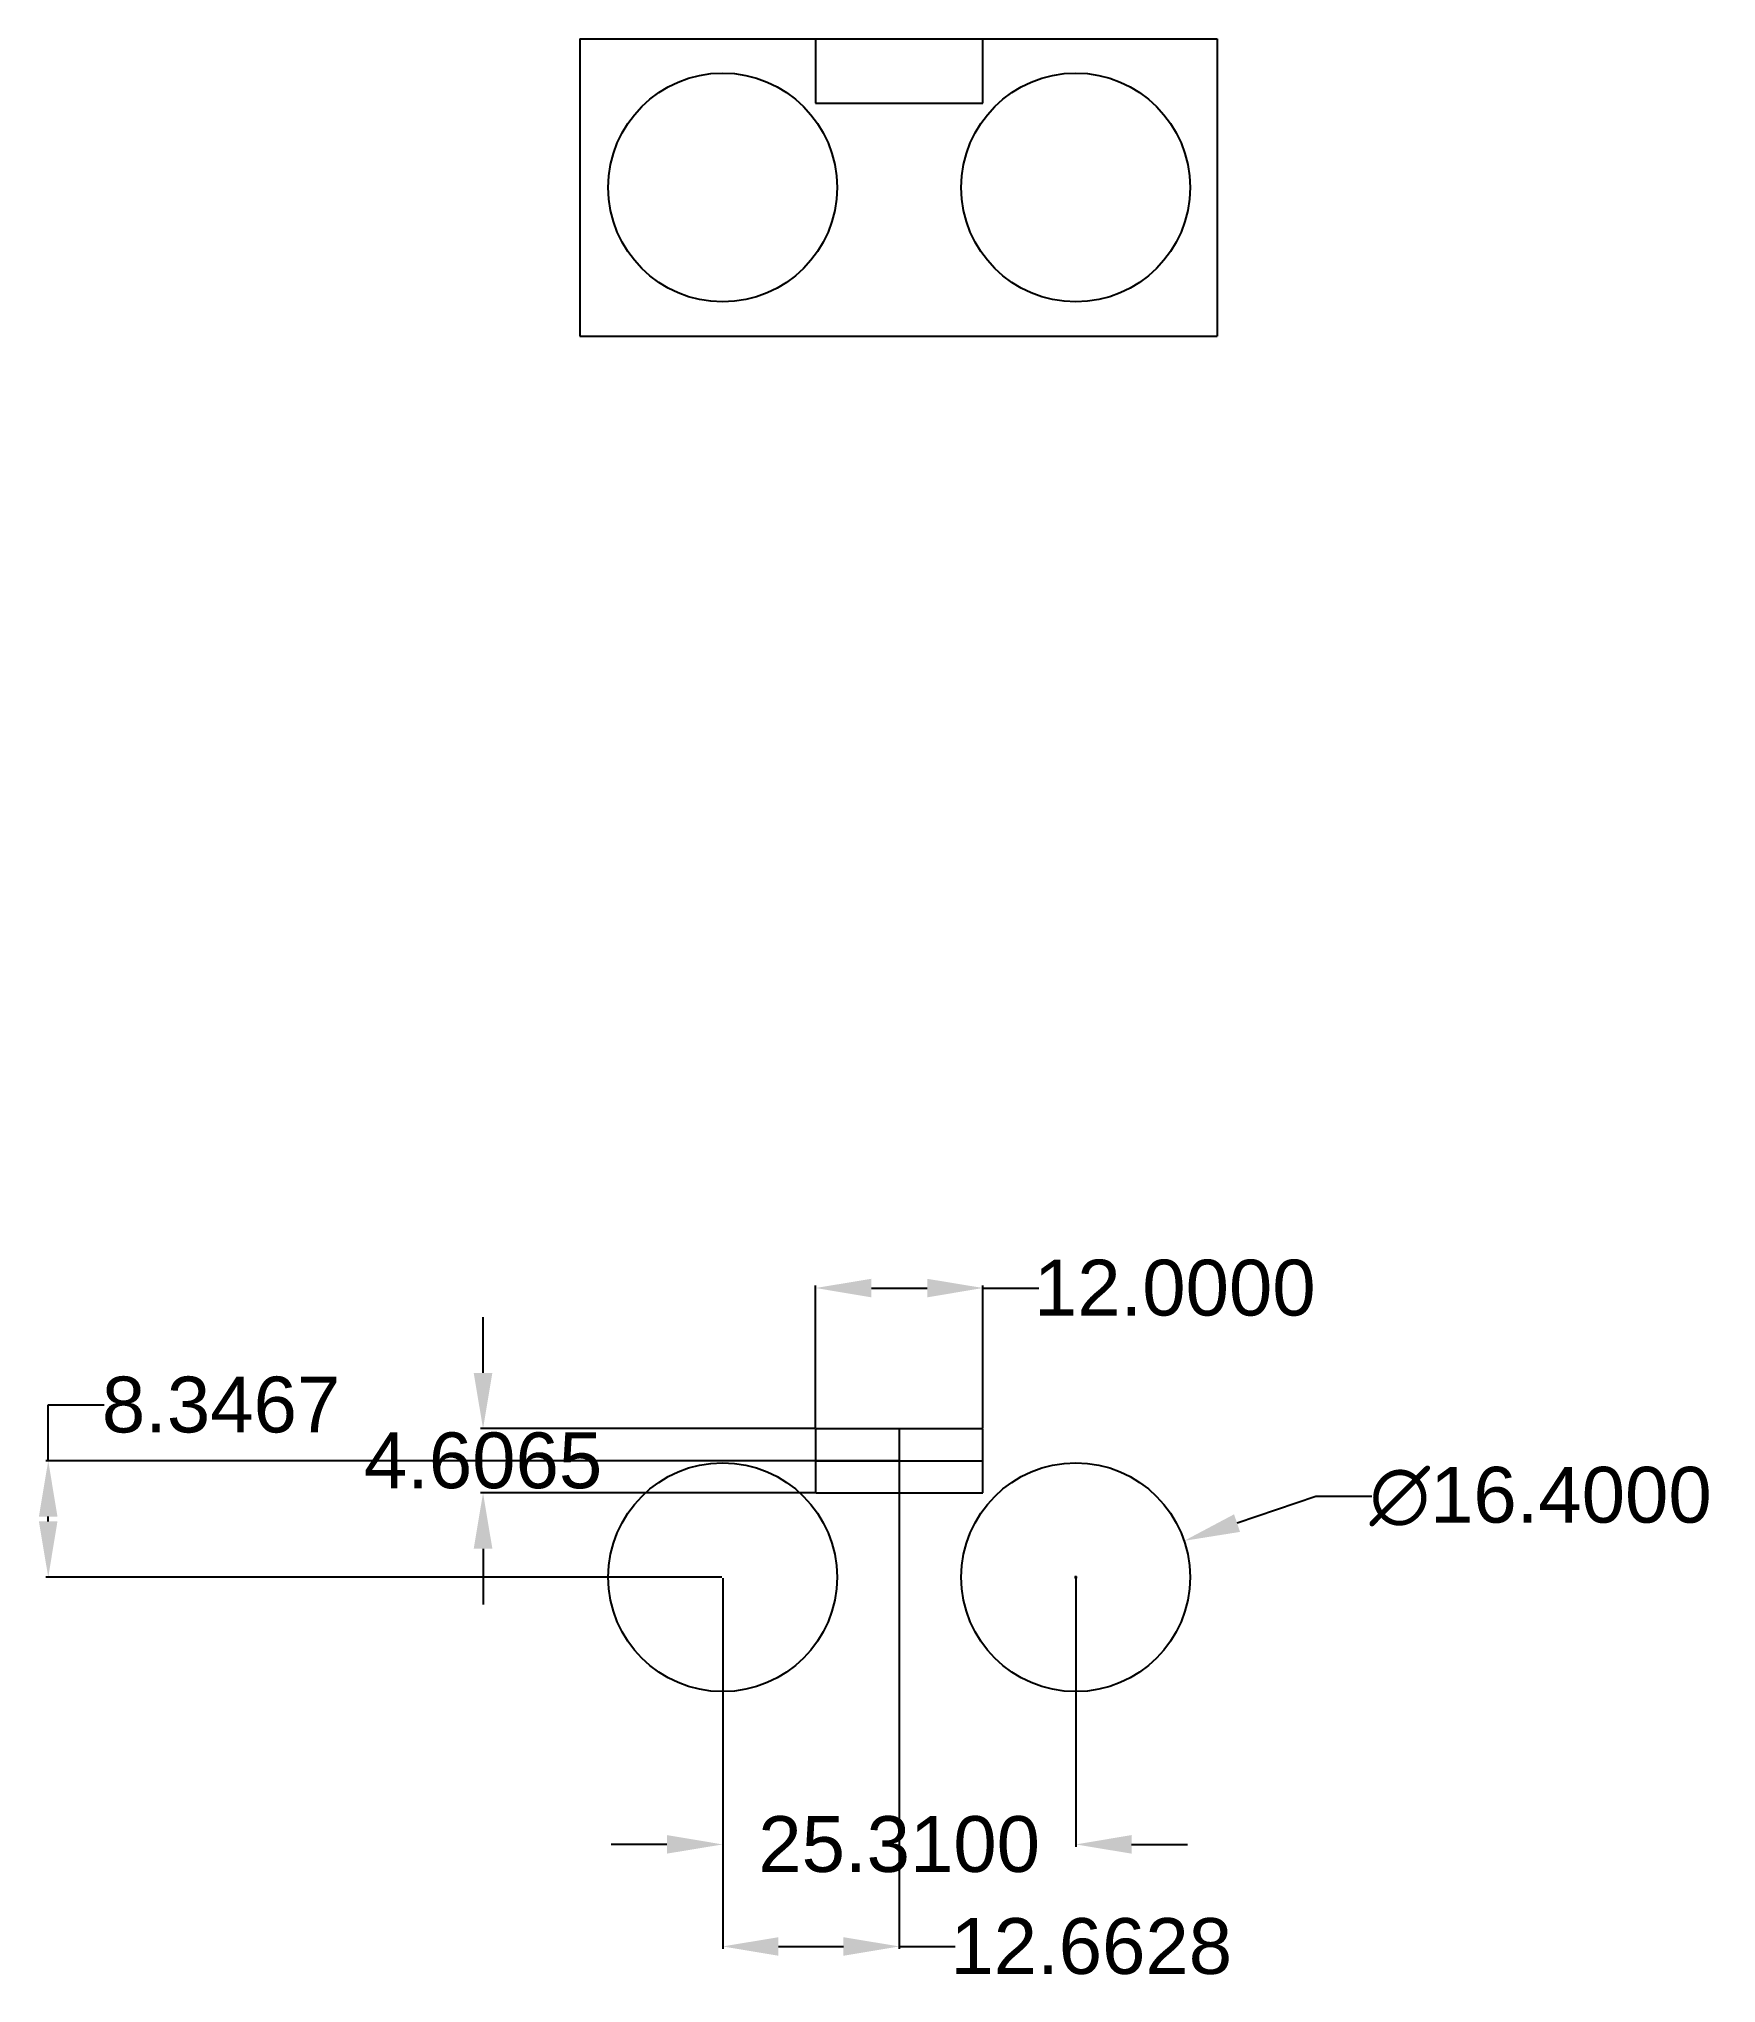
# Model space of a CAD drawing. Header units: millimetres. Extents: x 183 to 303, y 44 to 184.
import ezdxf

# ---------------------------------------------------------------- set-up
doc = ezdxf.new("R2010")
doc.units = ezdxf.units.MM
doc.header["$MEASUREMENT"] = 0
doc.header["$PDMODE"] = 35
doc.header["$PDSIZE"] = -10
doc.layers.add('design', color=7, linetype='Continuous')
doc.layers.add('dimension', color=1, linetype='Continuous')
doc.styles.get("Standard").update_dxf_attribs({"font": 'arial.ttf'})
doc.dimstyles.get("Standard").update_dxf_attribs({"dimtxt": 4, "dimasz": 4, "dimexe": 0.18, "dimexo": 0.0625, "dimgap": 0.09, "dimtad": 0, "dimtih": 1, "dimtoh": 1, "dimdec": 4, "dimzin": 0, "dimdsep": 46, "dimtxsty": 'Standard', "dimcen": 0.09, "dimadec": 0, "dimazin": 0, "dimtfac": 1, "dimtdec": 4, "dimtofl": 0, "dimtmove": 0, "dimatfit": 3, "dimfxl": 1, "dimtolj": 1, "dimtzin": 0, "dimarcsym": 0})

# ---------------------------------------------------------------- blocks, each defined once
blk = doc.blocks.new('*D6')
at = {"layer": 'Defpoints', "color": 0, "transparency": 16777216}
for p in [(231.84, 73.35), (257.15, 73.35), (257.15, 54.2)]:
    blk.add_point(p, dxfattribs=at)
at = {"layer": 'dimension', "color": 0, "lineweight": -2, "transparency": 16777216}
for p, q in [((231.84, 73.29), (231.84, 54.02)), ((257.15, 73.29), (257.15, 54.02)), ((227.84, 54.2), (223.84, 54.2)), ((261.15, 54.2), (265.15, 54.2))]:
    blk.add_line(p, q, dxfattribs=at)
at = {"layer": 'dimension', "color": 0, "transparency": 16777216}
for points in [[(227.84, 54.87), (227.84, 53.54), (231.84, 54.2)], [(261.15, 54.87), (261.15, 53.54), (257.15, 54.2)]]:
    blk.add_solid(points, dxfattribs=at)
at = {"layer": 'dimension', "color": 0, "transparency": 16777216, "insert": (244.49, 54.2), "char_height": 4, "attachment_point": 5}
blk.add_mtext('\\A1;25.3100', dxfattribs=at)
blk = doc.blocks.new('*D7')
at = {"layer": 'Defpoints', "color": 0, "transparency": 16777216}
for p in [(250.5, 94.08), (238.5, 84), (250.5, 84)]:
    blk.add_point(p, dxfattribs=at)
at = {"layer": 'dimension', "color": 0, "lineweight": -2, "transparency": 16777216}
for p, q in [((238.5, 84.06), (238.5, 94.26)), ((242.5, 94.08), (246.5, 94.08)), ((250.5, 84.06), (250.5, 94.26)), ((250.5, 94.08), (254.5, 94.08))]:
    blk.add_line(p, q, dxfattribs=at)
at = {"layer": 'dimension', "color": 0, "transparency": 16777216}
for points in [[(242.5, 94.74), (242.5, 93.41), (238.5, 94.08)], [(246.5, 94.74), (246.5, 93.41), (250.5, 94.08)]]:
    blk.add_solid(points, dxfattribs=at)
at = {"layer": 'dimension', "color": 0, "transparency": 16777216, "insert": (264.25, 94.08), "char_height": 4, "attachment_point": 5}
blk.add_mtext('\\A1;12.0000', dxfattribs=at)
blk = doc.blocks.new('*D8')
at = {"layer": 'Defpoints', "color": 0, "transparency": 16777216}
for p in [(214.66, 84), (238.5, 84), (238.5, 79.39)]:
    blk.add_point(p, dxfattribs=at)
at = {"layer": 'dimension', "color": 0, "lineweight": -2, "transparency": 16777216}
for p, q in [((214.66, 88), (214.66, 92)), ((238.44, 84), (214.48, 84)), ((238.44, 79.39), (214.48, 79.39)), ((214.66, 75.39), (214.66, 71.39))]:
    blk.add_line(p, q, dxfattribs=at)
at = {"layer": 'dimension', "color": 0, "transparency": 16777216}
for points in [[(213.99, 88), (215.33, 88), (214.66, 84)], [(213.99, 75.39), (215.33, 75.39), (214.66, 79.39)]]:
    blk.add_solid(points, dxfattribs=at)
at = {"layer": 'dimension', "color": 0, "transparency": 16777216, "insert": (214.66, 81.7), "char_height": 4, "attachment_point": 5}
blk.add_mtext('\\A1;4.6065', dxfattribs=at)
blk = doc.blocks.new('*D9')
at = {"layer": 'Defpoints', "color": 0, "transparency": 16777216}
for p in [(244.5, 81.7), (231.84, 73.35), (244.5, 46.89)]:
    blk.add_point(p, dxfattribs=at)
at = {"layer": 'dimension', "color": 0, "lineweight": -2, "transparency": 16777216}
for p, q in [((244.5, 81.63), (244.5, 46.71)), ((231.84, 73.29), (231.84, 46.71)), ((235.84, 46.89), (240.5, 46.89)), ((244.5, 46.89), (248.5, 46.89))]:
    blk.add_line(p, q, dxfattribs=at)
at = {"layer": 'dimension', "color": 0, "transparency": 16777216}
for points in [[(235.84, 47.55), (235.84, 46.22), (231.84, 46.89)], [(240.5, 47.55), (240.5, 46.22), (244.5, 46.89)]]:
    blk.add_solid(points, dxfattribs=at)
at = {"layer": 'dimension', "color": 0, "transparency": 16777216, "insert": (258.26, 46.89), "char_height": 4, "attachment_point": 5}
blk.add_mtext('\\A1;12.6628', dxfattribs=at)
blk = doc.blocks.new('*D10')
at = {"layer": 'Defpoints', "color": 0, "transparency": 16777216}
for p in [(183.49, 81.7), (244.5, 81.7), (231.84, 73.35)]:
    blk.add_point(p, dxfattribs=at)
at = {"layer": 'dimension', "color": 0, "lineweight": -2, "transparency": 16777216}
for p, q in [((183.49, 81.7), (183.49, 85.7)), ((183.49, 85.7), (187.49, 85.7)), ((244.44, 81.7), (183.31, 81.7)), ((183.49, 77.35), (183.49, 77.7)), ((231.77, 73.35), (183.31, 73.35))]:
    blk.add_line(p, q, dxfattribs=at)
at = {"layer": 'dimension', "color": 0, "transparency": 16777216}
for points in [[(182.82, 77.7), (184.15, 77.7), (183.49, 81.7)], [(182.82, 77.35), (184.15, 77.35), (183.49, 73.35)]]:
    blk.add_solid(points, dxfattribs=at)
at = {"layer": 'dimension', "color": 0, "transparency": 16777216, "insert": (195.88, 85.7), "char_height": 4, "attachment_point": 5}
blk.add_mtext('\\A1;8.3467', dxfattribs=at)
blk = doc.blocks.new('*D11')
at = {"layer": 'Defpoints', "color": 0, "transparency": 16777216}
for p in [(264.92, 75.96), (249.37, 70.74)]:
    blk.add_point(p, dxfattribs=at)
at = {"layer": 'dimension', "color": 0, "lineweight": -2, "transparency": 16777216}
for p, q in [((274.37, 79.13), (268.71, 77.23)), ((278.37, 79.13), (274.37, 79.13)), ((257.06, 73.35), (257.24, 73.35)), ((257.15, 73.26), (257.15, 73.44))]:
    blk.add_line(p, q, dxfattribs=at)
at = {"layer": 'dimension', "color": 0, "transparency": 16777216}
blk.add_solid([(268.5, 77.86), (268.93, 76.6), (264.92, 75.96)], dxfattribs=at)
at = {"layer": 'dimension', "color": 0, "transparency": 16777216, "insert": (290.48, 79.13), "char_height": 4, "attachment_point": 5}
blk.add_mtext('\\A1;∅16.4000', dxfattribs=at)

msp = doc.modelspace()

# ---------------------------------------------------------------- linework, layer by layer
at = {"layer": 'design'}
for p, q in [((221.59715, 183.60652), (221.59715, 162.30652)), ((221.59715, 183.60652), (238.5, 183.60652)), ((238.5, 183.60652), (238.5, 179)), ((238.5, 183.60652), (250.5, 183.60652)), ((250.5, 179), (250.5, 183.60652)), ((250.5, 183.60652), (267.29715, 183.60652)), ((267.29715, 183.60652), (267.29715, 162.30652)), ((238.5, 179), (250.5, 179)), ((221.59715, 162.30652), (267.29715, 162.30652)), ((238.5, 84), (238.5, 79.39348)), ((238.5, 84), (250.5, 84)), ((244.5, 84), (244.5, 79.39348)), ((250.5, 79.39348), (250.5, 84)), ((238.5, 81.69674), (250.5, 81.69674)), ((238.5, 79.39348), (250.5, 79.39348))]:
    msp.add_line(p, q, dxfattribs=at)
for centre in [(231.83715, 172.95652), (257.14715, 172.95652), (231.83715, 73.35), (257.14715, 73.35)]:
    msp.add_circle(centre, 8.2, dxfattribs=at)

# ---------------------------------------------------------------- dimensions: what is measured, and where the dimension line sits
at = {"layer": 'dimension'}
for base, p1, p2, picture, middle in [((250.5, 94.07528), (238.5, 84), (250.5, 84), '*D7', (264.25166, 94.07528)), ((244.5, 46.885097), (231.837154, 73.35), (244.5, 81.69674), '*D9', (258.262578, 46.885097)), ((257.14715, 54.20288), (231.83715, 73.35), (257.14715, 73.35), '*D6', (244.49215, 54.20288))]:
    dim = msp.add_linear_dim(base=base, p1=p1, p2=p2, dimstyle='Standard', dxfattribs=at)
    dim.commit()
    dim.dimension.update_dxf_attribs({"geometry": picture, "text_midpoint": middle})
for base, p1, p2, picture, middle in [((214.65846, 84), (238.5, 79.39348), (238.5, 84), '*D8', (214.65846, 81.69674)), ((183.48506, 81.69674), (231.83715, 73.35), (244.5, 81.69674), '*D10', (195.88065, 85.69674))]:
    dim = msp.add_linear_dim(base=base, p1=p1, p2=p2, angle=90, dimstyle='Standard', dxfattribs=at)
    dim.commit()
    dim.dimension.update_dxf_attribs({"geometry": picture, "text_midpoint": middle})
dim = msp.add_diameter_dim_2p(p1=(249.37344, 70.74053), p2=(264.92087, 75.95947), dimstyle='Standard', dxfattribs=at)
dim.commit()
dim.dimension.update_dxf_attribs({"geometry": '*D11', "text_midpoint": (290.48465, 79.1309), "dimtype": 163})

doc.saveas('drawing.dxf')
